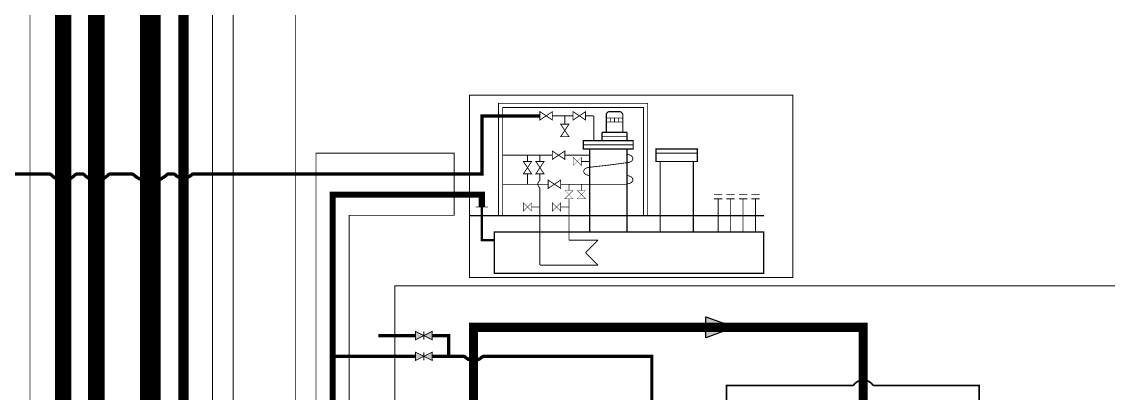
# Model space of a CAD drawing. Header units: millimetres. Extents: x 0 to 2500, y 0 to 1760.
# Drawn here: x 1254 to 1516.1, y 1020.1 to 1109.7 of the extents above; entities that cross this region are included whole.
import ezdxf

# ---------------------------------------------------------------- set-up
doc = ezdxf.new("R2010")
doc.units = ezdxf.units.MM
doc.linetypes.add('ACAD_ISO04W100', pattern=[30, 24, -3, 0, -3])
for name, color, linetype in [('Вентили 10', 7, 'Continuous'), ('Вентили 50', 7, 'Continuous'), ('Задвижки 100', 7, 'Continuous'), ('Площадки', 7, 'Continuous'), ('Трубы 1020', 7, 'Continuous'), ('Трубы 108', 7, 'Continuous'), ('Трубы 219', 7, 'Continuous'), ('Трубы 32', 7, 'Continuous'), ('Трубы 325', 7, 'Continuous'), ('Трубы 426', 7, 'Continuous'), ('Трубы 57', 7, 'Continuous'), ('Трубы 720', 7, 'Continuous'), ('Трубы 89', 7, 'Continuous'), ('Штрих пункт.', 7, 'ACAD_ISO04W100')]:
    doc.layers.add(name, color=color, linetype=linetype)

# ---------------------------------------------------------------- blocks, each defined once
blk = doc.blocks.new('Пересеч. 108-720')
at = {"layer": 'Трубы 108', "const_width": 0.8}
blk.add_lwpolyline([(-3.5, 0, -0.205258), (-2.8, -0.3, 0.20548), (0, -1.5, 0.20548), (2.8, -0.3, -0.205258), (3.5, 0)], format="xyb", dxfattribs=at)
blk = doc.blocks.new('Пересеч. 108-325')
at = {"layer": 'Трубы 108', "const_width": 0.8}
blk.add_lwpolyline([(-2.5, 0, -0.192582), (-2, -0.2, 0.192582), (0, -1, 0.192582), (2, -0.2, -0.192582), (2.5, 0)], format="xyb", dxfattribs=at)
blk = doc.blocks.new('Пересеч. 108-СБ')
at = {"layer": 'Трубы 108'}
blk.add_lwpolyline([(-4.5, 0, 0.8, 0.8, -0.192582), (-4, -0.2, 0.8, 0.8, 0.192582), (0, -1.8, 0.8, 0.8, 0.192582), (4, -0.2, 0.8, 0.8, -0.192582), (4.5, 0, 0, 0, 0)], format="xyseb", dxfattribs=at)
blk = doc.blocks.new('Пересеч. 57-325')
at = {"layer": 'Трубы 57'}
blk.add_lwpolyline([(-2.5, 0, 0.4, 0.4, -0.236068), (-2.3, -0.1, 0.4, 0.4, 0.226986), (0, -1.3, 0.4, 0.4, 0.226986), (2.3, -0.1, 0.4, 0.4, -0.236068), (2.5, 0, 0, 0, 0)], format="xyseb", dxfattribs=at)
blk = doc.blocks.new('Стрелка 325')
at = {"layer": 'Трубы 325'}
blk.add_hatch(color=256, dxfattribs=at).paths.add_polyline_path([(2.5, 0), (0, 7), (-2.5, 0)])
blk.add_lwpolyline([(2.5, 0), (-2.5, 0), (0, 7)], close=True, dxfattribs=at)
blk = doc.blocks.new('Задвижка 100 непрох.')
at = {"layer": 'Задвижки 100'}
h = blk.add_hatch(color=256, dxfattribs=at)
h.paths.add_polyline_path([(2, 0), (0, 1), (0, -1)])
h.paths.add_polyline_path([(2, 0), (4, -1), (4, 1)])
at = {"layer": 'Задвижки 100', "const_width": 0.2}
blk.add_lwpolyline([(0, -1), (0, 1), (4, -1), (4, 1)], close=True, dxfattribs=at)
blk.add_lwpolyline([(2, 1), (2, -1)], dxfattribs=at)
blk = doc.blocks.new('Вентиль 10')
at = {"layer": 'Вентили 10', "const_width": 0.1}
blk.add_lwpolyline([(2, -1), (2, 1), (0, -1), (0, 1)], close=True, dxfattribs=at)
blk = doc.blocks.new('Вентиль 50')
at = {"layer": 'Вентили 50', "const_width": 0.2}
blk.add_lwpolyline([(3, -1), (3, 1), (0, -1), (0, 1)], close=True, dxfattribs=at)

msp = doc.modelspace()

# ---------------------------------------------------------------- linework, layer by layer
for points in [[(1405, 1063, 0.2, 0.2, 0), (1405, 1090, 0.2, 0.2, 0), (1369, 1090, 0.2, 0.2, 0), (1369, 1063, 0, 0, 0)], [(1404, 1063, 0.2, 0.2, 0), (1404, 1089, 0.2, 0.2, 0), (1370, 1089, 0.2, 0.2, 0), (1370, 1063, 0, 0, 0)]]:
    msp.add_lwpolyline(points, format="xyseb")
for points, const_width in [([(1395.5, 1088), (1395, 1087.5)], 0.3), ([(1398.5, 1088), (1395.5, 1088)], 0.3), ([(1399, 1087.5), (1398.5, 1088)], 0.3), ([(1395, 1083), (1395, 1087.5)], 0.3), ([(1399, 1086.5), (1395, 1086.5)], 0.2), ([(1399, 1085.5), (1395, 1085.5)], 0.2), ([(1396, 1086.5), (1396, 1085.5)], 0.2), ([(1397, 1086.5), (1397, 1085.5)], 0.2), ([(1398, 1086.5), (1398, 1085.5)], 0.2), ([(1399, 1083), (1399, 1087.5)], 0.3), ([(1400, 1083), (1394, 1083)], 0.3), ([(1394, 1083), (1394, 1081)], 0.3), ([(1400, 1081), (1400, 1083)], 0.3), ([(1401.5, 1080), (1389.5, 1080)], 0.2), ([(1400, 1082), (1394, 1082)], 0.2), ([(1391, 1059), (1391, 1079)], 0.3), ([(1400, 1059), (1400, 1079)], 0.3), ([(1417, 1078), (1407, 1078)], 0.2), ([(1408, 1059), (1408, 1076)], 0.3), ([(1416, 1059), (1416, 1076)], 0.3), ([(1423, 1068), (1421, 1068)], 0.2), ([(1423, 1067), (1421, 1067)], 0.2), ([(1422, 1059), (1422, 1067)], 0.2), ([(1426, 1068), (1424, 1068)], 0.2), ([(1426, 1067), (1424, 1067)], 0.2), ([(1425, 1059), (1425, 1067)], 0.2), ([(1429, 1068), (1427, 1068)], 0.2), ([(1429, 1067), (1427, 1067)], 0.2), ([(1428, 1059), (1428, 1067)], 0.2), ([(1432, 1068), (1430, 1068)], 0.2), ([(1432, 1067), (1430, 1067)], 0.2), ([(1431, 1059), (1431, 1067)], 0.2)]:
    msp.add_lwpolyline(points, dxfattribs=dict(const_width=const_width))
at = {"const_width": 0.3}
for points in [[(1401.5, 1081), (1401.5, 1079), (1389.5, 1079), (1389.5, 1081)], [(1417, 1079), (1417, 1076), (1407, 1076), (1407, 1079)], [(1368, 1059), (1368, 1049), (1433, 1049), (1433, 1059)]]:
    msp.add_lwpolyline(points, close=True, dxfattribs=at)
msp.add_lwpolyline([(1362, 1063), (1433, 1063)])
at = {"layer": 'Площадки', "const_width": 0.2}
for points in [[(1440, 1048), (1440, 1092), (1362, 1092), (1362, 1048)], [(1758.31, 858), (1758.31, 1071), (1627.31, 1071), (1627.31, 1046), (1344, 1046), (1344, 858)]]:
    msp.add_lwpolyline(points, close=True, dxfattribs=at)
at = {"layer": 'Трубы 1020', "const_width": 5}
msp.add_lwpolyline([(1285, 828), (1285, 1326), (2032, 1326), (2032, 1563), (2039, 1563)], dxfattribs=at)
at = {"layer": 'Трубы 108'}
msp.add_lwpolyline([(1295.5, 1073, 0.8, 0.8, 0), (1365, 1073, 0.8, 0.8, 0), (1365, 1087, 0.8, 0.8, 0), (1379, 1087, 0, 0, 0)], format="xyseb", dxfattribs=at)
at = {"layer": 'Трубы 108', "const_width": 0.8}
for points in [[(1233.4, 1073), (1260.5, 1073)], [(1267.5, 1073), (1268.5, 1073)], [(1275.5, 1073), (1280.5, 1073)], [(1289.5, 1073), (1290.5, 1073)], [(1349, 1034), (1340, 1034)], [(1357, 1029), (1357, 1034), (1353, 1034)], [(1349, 1029), (1329, 1029)], [(1360.5, 1029), (1353, 1029)], [(1406, 1013.4), (1406, 1029), (1365.5, 1029)]]:
    msp.add_lwpolyline(points, dxfattribs=at)
at = {"layer": 'Трубы 219'}
msp.add_lwpolyline([(1365, 1065, 1.5, 1.5, 0), (1365, 1068, 1.5, 1.5, 0), (1329, 1068, 1.5, 1.5, 0), (1329, 822, 1.5, 1.5, 0), (1388.5, 822, 1.5, 1.5, 0)], format="xyseb", dxfattribs=at)
at = {"layer": 'Трубы 32', "const_width": 0.2}
for points in [[(1382, 1087), (1387, 1087)], [(1385, 1087), (1385, 1085)], [(1390, 1087), (1392, 1087)], [(1392, 1087), (1392, 1081)], [(1382, 1077.5), (1370, 1077.5)], [(1376, 1077.5), (1376, 1076)], [(1391, 1077.5), (1385, 1077.5)], [(1400, 1077.7), (1400.28, 1077.66), (1400.5, 1077.61), (1400.69, 1077.55), (1400.84, 1077.49), (1400.97, 1077.42), (1401.07, 1077.36), (1401.14, 1077.29), (1401.21, 1077.22), (1401.26, 1077.15), (1401.31, 1077.08), (1401.35, 1077.02), (1401.38, 1076.95), (1401.4, 1076.89), (1401.42, 1076.83), (1401.43, 1076.76), (1401.43, 1076.7), (1401.43, 1076.64), (1401.42, 1076.57), (1401.4, 1076.51), (1401.38, 1076.45), (1401.35, 1076.38), (1401.31, 1076.32), (1401.26, 1076.25), (1401.21, 1076.18), (1401.14, 1076.11), (1401.07, 1076.04), (1400.97, 1075.98), (1400.84, 1075.91), (1400.69, 1075.85), (1400.5, 1075.79), (1400.28, 1075.74), (1400, 1075.7)], [(1391, 1076), (1389, 1076)], [(1391, 1072.6), (1390.72, 1072.64), (1390.5, 1072.69), (1390.31, 1072.75), (1390.16, 1072.81), (1390.03, 1072.88), (1389.93, 1072.94), (1389.86, 1073.01), (1389.79, 1073.08), (1389.74, 1073.15), (1389.69, 1073.22), (1389.65, 1073.28), (1389.62, 1073.35), (1389.6, 1073.41), (1389.58, 1073.47), (1389.57, 1073.54), (1389.57, 1073.6), (1389.57, 1073.66), (1389.58, 1073.73), (1389.6, 1073.79), (1389.62, 1073.85), (1389.65, 1073.92), (1389.69, 1073.98), (1389.74, 1074.05), (1389.79, 1074.12), (1389.86, 1074.19), (1389.93, 1074.26), (1390.03, 1074.32), (1390.16, 1074.39), (1390.31, 1074.45), (1390.5, 1074.51), (1390.72, 1074.56), (1391, 1074.6)], [(1391, 1074.6), (1392.49, 1074.77), (1393.67, 1074.9), (1394.64, 1075.01), (1395.5, 1075.11), (1396.36, 1075.22), (1397.33, 1075.35), (1398.51, 1075.5), (1400, 1075.7)], [(1376, 1073), (1376, 1070.5)], [(1400, 1072.6), (1400.28, 1072.56), (1400.5, 1072.51), (1400.69, 1072.45), (1400.84, 1072.39), (1400.97, 1072.32), (1401.07, 1072.26), (1401.14, 1072.19), (1401.21, 1072.12), (1401.26, 1072.05), (1401.31, 1071.98), (1401.35, 1071.92), (1401.38, 1071.85), (1401.4, 1071.79), (1401.42, 1071.73), (1401.43, 1071.66), (1401.43, 1071.6), (1401.43, 1071.54), (1401.42, 1071.47), (1401.4, 1071.41), (1401.38, 1071.35), (1401.35, 1071.28), (1401.31, 1071.22), (1401.26, 1071.15), (1401.21, 1071.08), (1401.14, 1071.01), (1401.07, 1070.94), (1400.97, 1070.88), (1400.84, 1070.81), (1400.69, 1070.75), (1400.5, 1070.69), (1400.28, 1070.64), (1400, 1070.6)], [(1381, 1070.5), (1370, 1070.5)], [(1400, 1070.5), (1384, 1070.5)], [(1386, 1069), (1386, 1070.5)], [(1389, 1070.5), (1389, 1069)], [(1386, 1057), (1386, 1067)], [(1379, 1065), (1377, 1065)], [(1386, 1065), (1384, 1065)], [(1393, 1057), (1386, 1057)], [(1390, 1054), (1393, 1057)], [(1393, 1051), (1390, 1054)], [(1379, 1051), (1393, 1051)]]:
    msp.add_lwpolyline(points, dxfattribs=at)
at = {"layer": 'Трубы 32'}
for points in [[(1379, 1077.5, 0.2, 0.2, 0), (1379, 1076, 0.2, 0.2, 0)], [(1379, 1073, 0.2, 0.2, 0), (1379, 1071.5, 0.2, 0.2, -0.236068), (1378.9, 1071.3, 0.2, 0.2, 0.236068), (1378.5, 1070.5, 0.2, 0.2, 0.236068), (1378.9, 1069.7, 0.2, 0.2, -0.236068), (1379, 1069.5, 0.2, 0.2, 0), (1379, 1051, 0, 0, 0)]]:
    msp.add_lwpolyline(points, format="xyseb", dxfattribs=at)
at = {"layer": 'Трубы 325', "const_width": 2.2}
msp.add_lwpolyline([(1457, 1004), (1457, 1036), (1363, 1036), (1363, 1000)], dxfattribs=at)
at = {"layer": 'Трубы 426'}
msp.add_lwpolyline([(2008, 1322, 2.5, 2.5, 0), (2008, 1317, 2.5, 2.5, 0), (1293, 1317, 2.5, 2.5, 0), (1293, 715, 2.5, 2.5, 0), (1288.5, 715, 0, 0, 0)], format="xyseb", dxfattribs=at)
at = {"layer": 'Трубы 57', "const_width": 0.4}
for points in [[(1410, 1009), (1424, 1009), (1424, 1022), (1454.5, 1022)], [(1459.5, 1022), (1485, 1022), (1485, 986), (1480, 986)]]:
    msp.add_lwpolyline(points, dxfattribs=at)
at = {"layer": 'Трубы 720', "const_width": 4}
msp.add_lwpolyline([(1624, 1425), (1582, 1425), (1582, 1337), (1272, 1337), (1272, 655), (1719, 655), (1719, 689.5)], dxfattribs=at)
at = {"layer": 'Трубы 720'}
msp.add_lwpolyline([(1764, 650.9, 4, 4, 0), (1764, 647, 4, 4, 0), (1264, 647, 4, 4, 0), (1264, 1371, 4, 4, 0), (635, 1371, 4, 4, 0), (635, 1278, 4, 4, 0), (623, 1278, 0, 0, 0)], format="xyseb", dxfattribs=at)
at = {"layer": 'Трубы 89'}
for points, const_width in [([(1363.5, 1065), (1366.5, 1065)], 0.2), ([(1368, 1057), (1365, 1057), (1365, 1065)], 0.6)]:
    msp.add_lwpolyline(points, dxfattribs=dict(at, const_width=const_width))
at = {"layer": 'Штрих пункт.', "const_width": 0.2}
msp.add_lwpolyline([(2039, 1313), (2039, 1344), (1256, 1344), (1256, 883), (1300, 883), (1300, 1313)], close=True, dxfattribs=at)
at = {"layer": 'Штрих пункт.'}
for points in [[(1128, 933, 0.2, 0.2, 0), (1128, 928, 0.2, 0.2, 0), (1305, 928, 0.2, 0.2, 0), (1305, 1309, 0.2, 0.2, 0), (1867, 1309, 0.2, 0.2, 0), (1867, 1294, 0.2, 0.2, 0), (1320, 1294, 0.2, 0.2, 0), (1320, 908, 0.2, 0.2, 0), (914, 908, 0.2, 0.2, 0), (914, 933, 0, 0, 0)], [(1711, 585, 0.2, 0.2, 0), (1711, 640, 0.2, 0.2, 0), (1678, 640, 0.2, 0.2, 0), (1678, 826, 0.2, 0.2, 0), (1333, 826, 0.2, 0.2, 0), (1333, 1063, 0.2, 0.2, 0), (1358.31, 1063, 0.2, 0.2, 0), (1358.31, 1078, 0.2, 0.2, 0), (1325, 1078, 0.2, 0.2, 0), (1325, 818, 0.2, 0.2, 0), (1670, 818, 0.2, 0.2, 0), (1670, 632, 0.2, 0.2, 0), (1703, 632, 0.2, 0.2, 0), (1703, 585, 0, 0, 0)]]:
    msp.add_lwpolyline(points, format="xyseb", dxfattribs=at)

# ---------------------------------------------------------------- block references
at = {"layer": 'Вентили 10'}
for p, rotation in [((1389, 1076), 180), ((1386, 1069), 270), ((1389, 1069), 270), ((1377, 1065), 180), ((1384, 1065), 180)]:
    msp.add_blockref('Вентиль 10', p, dxfattribs=dict(at, rotation=rotation))
at = {"layer": 'Вентили 50'}
for p, rotation in [((1382, 1087), 180), ((1390, 1087), 180), ((1385, 1085), 270), ((1385, 1077.5), 180), ((1376, 1076), 270), ((1379, 1076), 270), ((1384, 1070.5), 180)]:
    msp.add_blockref('Вентиль 50', p, dxfattribs=dict(at, rotation=rotation))
at = {"layer": 'Задвижки 100'}
for p in [(1349, 1034), (1349, 1029)]:
    msp.add_blockref('Задвижка 100 непрох.', p, dxfattribs=at)
at = {"layer": 'Трубы 108'}
for name, p in [('Пересеч. 108-720', (1264, 1073)), ('Пересеч. 108-720', (1272, 1073)), ('Пересеч. 108-СБ', (1285, 1073)), ('Пересеч. 108-325', (1293, 1073)), ('Пересеч. 108-325', (1363, 1029))]:
    msp.add_blockref(name, p, dxfattribs=at)
at = {"layer": 'Трубы 325', "rotation": 270}
msp.add_blockref('Стрелка 325', (1419, 1036), dxfattribs=at)
at = {"layer": 'Трубы 57', "rotation": 180}
msp.add_blockref('Пересеч. 57-325', (1457, 1022), dxfattribs=at)

doc.saveas('drawing.dxf')
